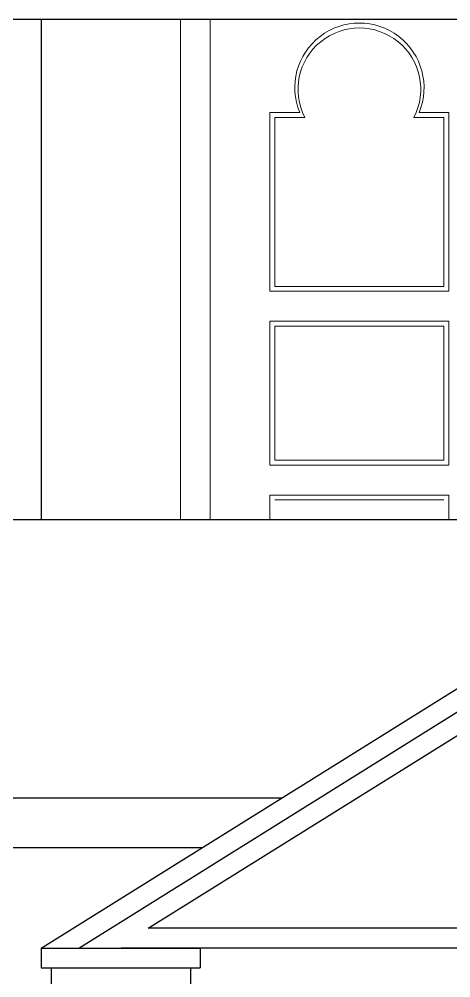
# Model space of a CAD drawing. Header units: inches. Extents: x -343 to 13887, y -13069 to -746.
# Drawn here: x 3355.8 to 3399.2, y -9020.3 to -8923.8 of the extents above; entities that cross this region are included whole.
import ezdxf

# ---------------------------------------------------------------- set-up
doc = ezdxf.new("R2010")
doc.units = ezdxf.units.IN
doc.header["$LTSCALE"] = 17
doc.header["$MEASUREMENT"] = 0
doc.layers.add('DOOR ELEVATION', color=21, linetype='Continuous', lineweight=15)
doc.layers.add('OUTLINE', color=1, linetype='Continuous', lineweight=25)

msp = doc.modelspace()

# ---------------------------------------------------------------- linework, layer by layer
at = {"layer": 'DOOR ELEVATION'}
for p, q in [((3372.02, -8923.774), (3372.02, -8974.163)), ((3375.02, -8923.774), (3375.02, -8974.163)), ((3381.02, -8951.163), (3381.02, -8933.163)), ((3381.02, -8933.163), (3384.02, -8933.163)), ((3381.52, -8950.663), (3381.52, -8933.663)), ((3381.52, -8933.663), (3384.535, -8933.663)), ((3395.506, -8933.663), (3398.52, -8933.663)), ((3396.02, -8933.163), (3399.02, -8933.163)), ((3398.52, -8933.663), (3398.52, -8950.663)), ((3399.02, -8933.163), (3399.02, -8951.163)), ((3399.02, -8951.163), (3381.02, -8951.163)), ((3398.52, -8950.663), (3381.52, -8950.663)), ((3399.02, -8954.163), (3381.02, -8954.163)), ((3381.02, -8968.663), (3381.02, -8954.163)), ((3399.02, -8954.163), (3399.02, -8968.663)), ((3398.52, -8954.663), (3381.52, -8954.663)), ((3381.52, -8968.163), (3381.52, -8954.663)), ((3398.52, -8954.663), (3398.52, -8968.163)), ((3399.02, -8968.663), (3381.02, -8968.663)), ((3398.52, -8968.163), (3381.52, -8968.163)), ((3381.02, -8974.163), (3381.02, -8971.663)), ((3399.02, -8971.663), (3381.02, -8971.663)), ((3398.52, -8972.163), (3381.52, -8972.163)), ((3399.02, -8971.663), (3399.02, -8974.163))]:
    msp.add_line(p, q, dxfattribs=at)
for centre, radius, start, end in [((3390.02, -8930.663), 6.5, 337.38014, 202.61986), ((3390.02, -8930.834), 6.172, 332.72259, 207.27741)]:
    msp.add_arc(centre, radius, start, end, dxfattribs=at)
at = {"layer": 'OUTLINE'}
for p, q in [((3334.02, -8923.774), (3462.503, -8923.774)), ((3358.02, -8923.774), (3358.02, -8974.163)), ((3358.02, -9017.253), (3430.262, -8972.163)), ((3427.058, -8974.163), (3205.02, -8974.163)), ((3361.798, -9017.253), (3430.247, -8974.53)), ((3368.779, -9015.253), (3430.232, -8976.897)), ((3382.197, -9002.163), (3291.737, -9002.163)), ((3374.186, -9007.163), (3291.737, -9007.163)), ((3489.983, -9015.253), (3368.779, -9015.253)), ((3358.02, -9017.253), (3374.02, -9017.253)), ((3358.02, -9017.253), (3358.02, -9019.253)), ((3496.573, -9017.253), (3366.048, -9017.253)), ((3374.02, -9017.253), (3374.02, -9019.253)), ((3358.02, -9019.253), (3359.02, -9019.253)), ((3359.02, -9019.253), (3359.02, -9021.253)), ((3359.02, -9019.253), (3373.02, -9019.253)), ((3373.02, -9019.253), (3374.02, -9019.253)), ((3373.02, -9019.253), (3373.02, -9021.253))]:
    msp.add_line(p, q, dxfattribs=at)
msp.add_lwpolyline([(3360.02, -9017.253), (3372.02, -9017.253)], dxfattribs=at)

doc.saveas('drawing.dxf')
